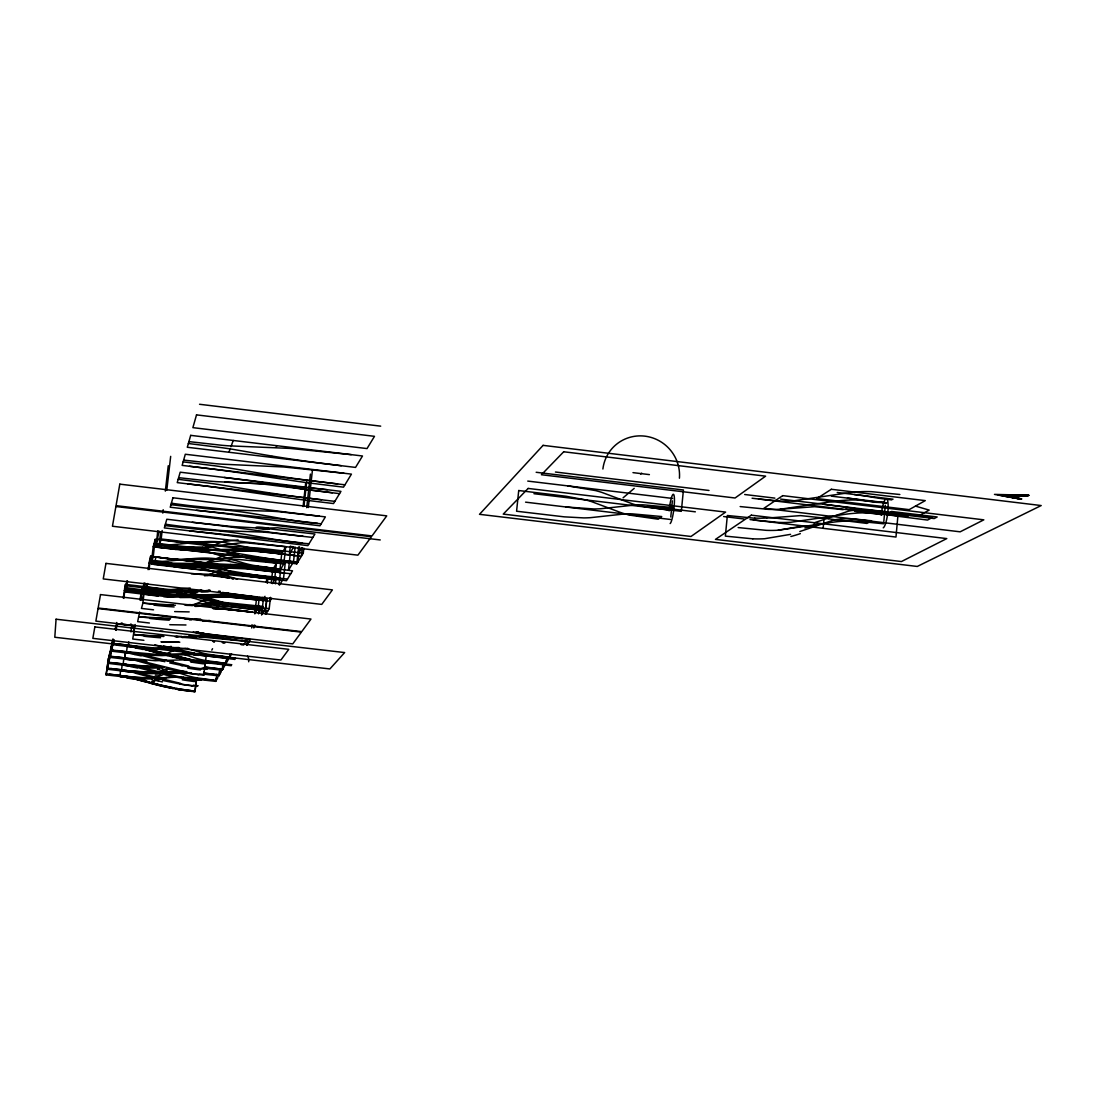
<?xml version="1.0" encoding="UTF-8"?>
<svg xmlns="http://www.w3.org/2000/svg" width="1096" height="1096" viewBox="0 0 1096 1096"><rect width="100%" height="100%" fill="white"/><g stroke="black" fill="none" stroke-linecap="round" stroke-linejoin="round"><path stroke-width="1.5" d="M883.842 521.312L885.308 505.242M823.137 528.313L824.137 517.655M670.779 516.997L672.369 500.858M160.674 531.724L158.92 546.959L211.076 553A109.216 13.001 6.5 0 1 217.241 553.809L242.942 557.343A143.179 18.18 6.4 0 0 249.34 558.179L296.756 563.851L303.277 553.165L303.839 548.096M308.305 507.544L312.401 470.362M247.23 642.092L246.874 645.352L250.381 639.598L205.966 633.913M251.669 627.994L252.039 624.679M254.19 624.898L253.847 627.967L255.368 625.432M261.437 608.718L258.04 608.321L259.259 597.457M258.519 613.815L259.396 606.006L254.834 613.87L256.533 598.553L252.354 598.074M221.611 596.334L262.588 600.498L262.944 597.334M261.601 615.034L263.369 599.142M261.944 614.212L262.807 606.403L221.036 602.129L196.033 604.184M267.273 583.319L267.821 578.51L231.092 574.879A30.154 10.001 5.8 0 0 225.913 574.921L213.747 576.112M266.753 598.553L265.67 608.253L262.424 613.678M265.259 613.856L266.849 599.539L222.269 594.95A86.488 48.964 8.2 0 0 216.652 594.69L173.401 595.608L132.356 591.333M271.26 582.894L272.712 569.783L276.439 563.18L238.394 559.412A31.236 10.481 5.8 0 0 233.023 559.467L202.664 563.002M179.867 597.539L231.325 597.197L269.917 601.17L270.274 597.882M265.903 614.089L269.205 608.664L270.465 597.347M276.439 563.18L274.589 579.798L248.121 576.112A120.861 111.532 0.6 0 1 237.859 573.674L204.157 563.139M275.397 583.839L276.137 577.14L234.996 572.961L208.144 575.236M270.849 569.742L279.823 570.783L281.699 553.809L285.7 546.699L246.23 542.794A32.401 11.001 5.8 0 0 240.654 542.849L209.144 546.589M279.014 584.73L280.727 569.221M285.7 546.699L283.796 563.947L256.341 560.097A125.437 116.053 0.3 0 1 245.696 557.563L210.733 546.603L226.941 539.862M214.885 559.124L242.764 556.727L285.453 561.07L283.535 578.441L279.617 584.976M290.317 546.219L289.426 554.234L293.714 546.836L290.563 546.466M290.399 552.535L288.454 570.249L293.523 561.782L295.153 547.027M296.756 563.851L298.619 547.014M303.085 506.585L305.688 482.994M181.046 549.507L254.395 557.206A242.148 27.893 6.3 0 1 273.055 559.248L297.811 562.138L299.496 546.918M303.962 506.325L306.77 480.966M302.277 547.932L301.345 556.33L276.288 553.357A290.769 39.031 6.3 0 1 257.533 551L221.365 546.219A287.084 33.168 6.5 0 0 203.829 544.013L161.194 538.972L158.92 546.959M306.716 507.667L310.415 474.102M178.511 689.535L178.785 689.59A111.463 46.416 5.7 0 0 189.211 691.055L194.924 691.727L196.691 678.438L195.677 678.342M194.924 691.727L196.691 678.438M197.705 674.492L203.733 675.205L204.116 671.807M204.5 668.409L205.267 661.6M203.733 675.205L206.295 655.134M217.035 608.869L217.967 600.581L216.46 608.814L213.268 608.828M195.746 679.136L215.679 681.356L216.035 678.191M216.898 674.136L216.186 680.493L183.32 677.232M203.445 674.122L218.871 675.862L219.406 671.026M220.118 668.505L219.392 674.972L203.911 673.218M221.502 668.697L221.132 671.958L218.871 675.862M203.924 668.135L222.159 670.19L222.721 665.272M204.404 667.19L222.694 669.259L223.255 664.327M224.886 662.82L224.516 666.135L222.159 670.19M204.582 661.957L225.571 664.299L225.954 660.97M226.886 656.641L226.132 663.34L191.526 659.888A72.528 42.045 7.9 0 0 186.799 659.682M228.379 656.737L228.009 660.107L225.571 664.299M230.023 654.175L229.694 657.203L194.471 653.682M139.617 611.993L137.671 621.638L149.385 623.008M140.795 600.43L142.412 586.401L125.492 584.36L123.232 598.046M144.097 582.976L142.809 594.101L158.084 596.142M142.357 600.43L144.795 586.922L152.906 587.812A148.33 147.755 -6.5 0 1 161.263 589.1L195.732 596.539M145.083 583.099L142.932 603.101L141.439 608.417L153.55 609.828M148.015 569.605L150.645 556.165L161.4 557.672M186.347 595.457L169.099 596.923L145.467 594.251L146.604 584.319M149.097 569.536L150.645 556.165M147.659 583.524L145.467 594.251M204.103 563.687A50.279 43.676 -0.3 0 1 198.02 565.358L177.484 566.769L151.248 563.782L153.207 546.726L155.221 539.342L203.719 545.096M151.248 563.782L153.221 556.672L155.221 539.342M175.552 549.384A158.961 156.961 15 0 1 169.606 548.808L155.947 546.877L157.797 530.779M155.947 546.877L159.016 531.026M162.811 513.12L163.194 509.736M165.332 491.131L168.25 465.759M161.194 538.972L162.167 530.533M166.811 490.09L170.675 456.374M106.107 674.903L108.518 658.08L106.107 674.903L121.834 676.67M107.422 669.272L109.901 652.106L107.422 669.272L124.999 671.286M108.792 663.45L111.326 645.914L108.792 663.45L141.74 667.341L159.043 666.204M110.203 657.422L112.806 639.502L110.203 657.422L146.837 661.573L142.22 661.285M163.729 654.052L145.809 655.216L111.669 651.188L113.08 639.064M113.45 640.516L111.669 651.188M185.964 648.27L161.085 649.243L141.562 648.27L113.189 644.708L113.724 640.078M115.559 629.077L115.929 625.953L115.176 629.2M115.683 630.132L116.724 622.487M116.286 629.94L117.012 623.569M123.875 598.402L125.492 584.36M196.17 590.634L163.441 590.292A154.07 151.933 17.7 0 1 159.934 589.949L144.521 587.936L142.809 594.101L125.561 592.018L126.848 580.894M125.561 592.018L127.574 580.99M120.629 670.163L119.889 676.52L120.19 675.479L124.081 675.999M122.19 664.464L121.451 670.93L121.752 669.848L129.205 671.053M123.821 658.559L123.053 665.149L123.369 664.012L142.096 666.258L159.263 666.669M125.492 652.449L124.725 659.148L125.054 657.984L155.194 660.71L186.813 659.751M124.752 659.025L125.506 652.572M127.328 645.366L126.451 652.942L126.794 651.723L157.482 654.504L189.663 653.545M128.78 641.872L128.246 646.503L128.588 645.243L153.207 647.9L178.922 647.544M131.013 631.967L131.726 625.679L116.409 623.857M133.479 632.461L134.233 625.885M135.151 624.542L132.726 639.023L143.905 640.311M139.904 600.06L142.412 586.401L186.019 591.511M113.189 644.708L114.299 640.009M134.068 625.528L121.67 624.186M228.941 452.251L230.297 448.538M230.982 446.661L233.215 440.469M263.204 476.212L263.684 475.116M271.575 457.361L272.014 456.388M276.192 446.976L276.767 445.702M216.885 602.896L216.542 604.951L218.241 608.801M211.802 650.134L212.542 648.695M209.953 663.518L210.788 661.943M265.739 582.195L267.821 578.51M215.679 681.356L217.871 677.588M231.626 653.86L229.105 658.203L193.992 654.696M262.588 600.498L265.013 596.32M272.37 583.62L276.137 577.14M279.823 570.783L285.453 561.07M258.93 612.993L262.807 606.403M247.121 639.215L243.655 644.982L241.024 644.681M269.917 601.17L271.657 598.265M298.824 552.932L301.962 547.699M248.71 661.779L248.573 658.23A14.234 1.397 56 0 0 247.573 656.203M640.681 474.075L641.722 473.171M623.076 497.831L634.214 488.364M670.04 510.106L673.108 507.749M882.554 514.435L886.609 512.106M920.311 514.942L929.175 510.092L915.461 506.105M179.484 648.051L168.579 652.695M167.935 672.601L159.194 676.287A37.47 33.099 -1.9 0 1 154.687 677.616M207.254 575.441L224.173 568.536A42.771 39.264 12.2 0 1 230.105 567.262M201.116 590.169L192.006 593.895A46.84 40.867 -0.7 0 1 186.361 595.539M167.373 668.3L161.413 670.684M191.896 605.471L211.199 597.43A39.922 36.771 11.8 0 1 216.748 596.238L227.338 595.772L244.805 597.21M204.061 563.604L231.379 552.48A44.361 40.648 12.4 0 1 237.531 551.165L254.93 550.987L281.864 554.042M813.917 522.915L848.578 511.147A55.773 51.512 -22.5 0 1 856.839 509.941L867.621 509.941L886.952 511.955M799.792 531.546L833.823 519.997A54.745 50.58 -22 0 1 841.933 518.819L852.524 518.819L871.526 520.792L866.936 523.422L839.865 520.079M804.519 525.765L778.133 530.217A115.532 112.532 48.6 0 1 766.118 530.327L738.142 527.56M790.558 534.355L764.638 538.725A113.203 110.34 48.6 0 1 752.842 538.807M154.673 677.547L139.398 678.739L144.877 678.89M209.268 590.237L191.019 592.525M230.119 567.276L244.093 566.892L268.246 569.262M238.051 539.876L222.159 541.753M202.719 620.953L209.857 620.583M203.76 620.857L209.336 620.583M740.156 506.571L768.118 509.352A115.45 112.381 47.9 0 0 780.119 509.243L814.616 506.695L843.194 509.667M778.133 530.217L826.754 523.066A259.094 252.518 64.9 0 1 837.604 521.641L843.838 521.121A116.258 113.285 58.7 0 1 855.798 521.011L883.609 523.778M766.611 518.12L800.505 515.613L828.603 518.504M780.119 509.243L828.713 502.119A258.848 252.244 64 0 1 839.55 500.708L845.783 500.201A116.149 113.162 57.9 0 1 857.73 500.091L886.787 502.831L831.357 496.159M173.168 661.189L170.264 661.354M208.473 590.402L210.213 590.306M202.171 604.882L220.063 603.951M205.349 620.733L206.665 620.665M169.606 671.985L162.592 672.369M166.551 677.616L163.797 677.766M188.594 636.118L205.075 635.269M166.277 677.534L177.401 677.109M215.775 542.246L179.21 541.849A172.058 169.25 19.4 0 1 175.292 541.465L158.084 539.205M208.747 559.59L173.552 559.22A165.619 163.057 18.8 0 1 169.784 558.85L162.496 557.933M170.031 671.875L177.059 671.56M163.51 677.684L142.727 677.89L121.697 675.794M161.4 678.657L157.947 678.821M190.512 604.595L184.402 604.855M161.742 678.684L154.509 678.972M202.65 547.082L178.922 546.849L154.057 543.589M173.086 671.807L147.755 672.41L128.396 670.752M170.661 677.383L160.345 677.945M196.417 563.467L173.538 563.234L149.563 560.111M185.197 592.936L160.263 592.415L124.793 587.429M201.965 635.639L203.87 635.557M163.866 667.464L162.318 667.533M173.785 671.78L174.47 671.752M160.153 673.273L189.444 672.684M171.346 677.355L178.84 677.109A68.815 40.141 7.8 0 1 183.306 677.164M149.453 667.683L163.427 667.533M159.852 673.287L155.166 673.396M162.003 667.546L157.358 667.656M158.084 678.04L133.753 677.369M175.168 671.725L181.415 671.519M191.238 573.742L211.062 574.304L229.078 578.25M223.762 565.043L187.443 565.248M155.879 678.89L157.591 678.835L155.262 678.904M262.656 528.217L277.535 527.806L380.244 539.944M225.666 565.289L234.695 565.166M200.774 590.717L164.208 590.278A152.385 150.275 17.3 0 1 155.468 589.593L147.083 588.552L167.209 590.223L200.623 591.114M194.746 605.184L186.306 605.307L192.595 605.54M189.129 618.678L185.142 618.747M181.758 636.379L175.976 636.488M190.183 588.004L151.125 591.182L130.561 589.47M177.607 671.656L183.114 671.656M153.591 673.465L180.991 672.437M153.043 678.945L142.384 678.876M179.812 642.201L160.961 641.818L178.826 642.215M151.563 678.972L152.303 678.958M185.978 624.98L169.77 624.706M155.824 667.67L156.591 667.67M154.413 673.41L148.946 673.451M151.864 678.164L152.604 678.164M156.92 666.82L127.821 664.738M154.728 672.588L126.122 670.547M176.812 677.205L177.497 677.205M242.312 548.945L198.965 550.151L175.538 549.493M220.995 594.347L181.977 595.429L160.893 594.84M189.183 611.897L174.648 611.595M189.855 636.749L185.128 636.735M191.964 636.749L204.87 636.968M155.057 667.67L147.892 667.642M152.906 673.424L147.398 673.424M187.923 636.735L196.718 636.762M200.609 619.089L194.376 619.062M177.853 677.205L180.511 677.246M216.035 596.169L184.265 597.252L163.619 596.662M200.171 605.609L224.913 606.294L267.753 611.047M229.859 566.098L195.759 567.194L173.579 566.55M209.843 591.196L206.391 591.182M230.585 564.495L186.183 565.358L151.769 561.878L164.797 563.358M189.005 619.021L185.06 618.98M178.073 636.666L174.867 636.612M175.922 636.639L177.881 636.666M173.332 605.115L142.932 603.101L151.029 604.101A147.056 145.124 16.7 0 0 159.468 604.773L175.415 605.239M199.157 636.79L249.148 641.626M218.981 591.292L220.392 591.319M148.371 673.382L145.85 673.382M148.919 667.601L140.247 667.245M146.864 673.341L122.259 670.916M160.317 636.283L151.399 635.94M215.35 608.253L233.969 609.842M1028.185 495.611L1016.362 495.639A14.426 2.247 4.6 0 0 1013.882 496.022L1013.156 496.241A25.825 4.014 4.6 0 0 1012.485 496.57L1016.348 497.776A97.695 14.96 4.8 0 1 1021.664 498.927M885.568 502.79L876.266 502.324A11.946 1.822 5 0 1 872.485 501.927L860.004 499.845A53.033 8.001 5.1 0 0 848.249 498.201L847.468 498.105M147.385 667.546L128.013 665.806M145.357 673.287L126.314 671.588M178.648 477.664L209.637 481.117A50.485 7.22 6.6 0 0 216.022 481.624L257.245 483.624A47.484 6.658 6.4 0 1 264.958 484.281L298.235 488.501A168.633 25.016 6.3 0 0 310.853 490.159L339.568 493.638M224.803 482.117L272.931 484.24L327.32 489.734M176.47 595.58L232.653 595.703M224.433 604.019L260.629 607.664M141.905 678.78L139.685 678.671M1028.322 495.543L1010.526 495.598A12.303 1.918 4.6 0 0 1009.005 496.022L1014.814 497.653A123.026 18.714 4.9 0 1 1021.527 498.995M754.815 518.23L727.347 515.504L725.36 536.122L752.842 538.835M151.029 635.927L149.96 635.872M215.83 608.568L219.721 608.801M149.618 635.844L141.302 635.228M1028.733 495.337L998.072 494.83L1009.827 497.214A116.258 17.687 4.8 0 1 1020.993 499.269M235.846 566.276L272.712 569.783M1028.87 495.269L994.469 494.392L1007.402 496.789M144.261 655.12L161.948 655.6L189.197 654.572A77.186 47.512 8.1 0 1 193.978 654.586M136.507 678.547L137.945 678.643L133.712 678.314M222.556 609.047L237.284 610.212M146.385 648.709L156.125 648.887L166.208 647.64A40.881 35.949 -1.4 0 0 171.182 646.339M138.945 678.63L131.287 678.04M138.343 672.999L156.824 671.971A38.1 33.634 -1.8 0 0 161.454 670.752M170.305 565.687C197.554 568.564 224.954 562.467 252.053 566.194M190.54 672.862L185.539 672.56A73.172 45.292 8 0 0 180.963 672.341M189.964 672.725L191.512 672.848M187.567 677.616L193.143 678.095M234.681 594.881L254.587 596.923M257.519 549.534L279.631 551.836M249.354 565.728L265.314 567.317M196.253 661.189L198.157 661.34M190.293 678.52L195.348 678.986M248.176 565.824L219.638 564.056A52.115 6.329 6.5 0 1 213.364 563.55L179.429 559.878M223.981 609.143L243.792 611.239M137.932 634.899L163.948 636.379L149.234 636.023A135.562 134 15 0 1 141.466 635.42L134 634.502L135.424 634.68M193.403 678.109L195.431 678.314M191.553 678.725L193.581 678.917M233.106 595.772L235.654 596.019M140.384 635.146L136.781 634.776M249.176 565.632L270.685 567.934M228.187 609.212L215.707 608.266A27.866 9.001 5.9 0 0 212.501 608.239M184.745 565.139L149.275 561.193C172.086 563.07 194.732 555.617 217.597 558.933C234.708 562.289 251.587 566.906 269.15 567.755M135.055 634.611L137.014 634.803M268.342 552.535L258.683 551.589A35.579 4.384 6.4 0 0 252.697 551.165L219.131 549.904A52.8 6.603 6.5 0 1 212.199 549.466L176.757 545.753A140.576 17.974 6.5 0 1 159.879 543.561M253.875 566.153L236.599 564.687A93.023 52.074 8.4 0 0 230.571 564.399M133.753 678.205L128.575 677.588M134.013 677.397L124.478 676.164M133.507 677.342L127.876 676.643M133.205 678.15L119.916 676.41M254.245 566.427L265.369 567.66M237.065 596.128L248.573 597.416M230.694 609.472L233.749 609.814M222.255 642.544L224.105 642.749M254.436 566.18L272.781 568.509M184.964 565.111L205.103 567.043A50.731 6.097 6.5 0 0 211.761 567.481L243.983 568.769A34.209 4.055 6.4 0 1 249.724 569.194L290.741 573.742M155.385 593.827L125.944 590.36M222.913 642.626L225.009 642.859M196.499 510.27L274.014 518.381A261.848 32.62 6.3 0 1 294.29 520.614L317.689 523.354M182.005 527.532L165.003 525.587M189.512 530.82L263.794 538.602A251.614 30.113 6.3 0 1 283.234 540.739L302.441 542.972M177.155 567.18L245.71 574.373A233.38 25.893 6.3 0 1 263.656 576.345L287.467 579.113M268.684 552.302L295.797 555.672M247.655 597.32L251.19 597.717M236.051 610.349L247.682 611.678M195.266 691.11L193.334 690.891M159.537 544.808L175.853 546.671A239.805 31.4 6.6 0 0 198.034 549.028C231.708 550.411 264.259 559.59 297.811 562.138M154.481 562.536L170.181 564.317A229.941 28.866 6.6 0 0 191.499 566.591C220.83 567.687 249.23 575.345 278.37 578.044M237.106 610.184L240.915 610.623M240.778 610.609L249.217 611.582M247.449 611.664L251.436 612.116M242.476 638.68L209.089 635.338A47.087 24.496 5.3 0 0 205.048 635.187M115.107 629.515L116.258 629.652M112.039 642.818L113.162 642.941M113.491 643.448L128.588 645.243L118.971 644.078M111.765 644.037L113.957 644.284M235.613 658.395L199.157 653.956M234.996 659.436L198.636 654.997M110.586 649.106L112.751 649.366M111.956 649.969L134.644 653.01A121.04 120.546 -18.5 0 1 143.001 654.778L188.786 666.025M117.341 650.586L126.794 651.695M110.312 650.284L111.408 650.408M224.502 663.888L231.818 664.738M210.542 662.422L205.322 661.806M221.186 663.518L196.02 660.381M210.144 663.176L203.897 662.436M231.229 665.724L195.526 661.409M109.189 655.189L110.271 655.312M115.765 656.86L125.054 657.956L110.477 656.257M108.929 656.326L110.011 656.449M222.694 669.259L205.089 666.971M107.833 661.066L108.901 661.189M114.244 662.916L123.369 663.984L109.052 662.327M107.586 662.176L108.641 662.285M217.118 674.711L203.746 672.999M204.103 674.506L199.075 673.917M107.682 668.176L121.752 669.848M110.833 668.546L121.752 669.82M213.953 680.232L195.992 677.725A85.94 73.679 3.1 0 1 188.169 675.876L178.169 672.725M106.353 673.835L120.19 675.479L109.449 674.191M194.184 691.645L190.485 690.549A83.255 26.921 5.9 0 1 179.182 688.959L163.057 685.699M758.5 498.995L780.516 501.064A117.382 114.189 47.9 0 0 792.723 500.968L842.098 493.734A263.218 256.368 63.8 0 1 853.113 492.296L859.456 491.775A118.108 114.998 57.8 0 1 871.608 491.679L899.843 494.502M525.573 502.16L670.533 519.477M170.949 504.694L188.704 506.722A262.3 37.593 6.6 0 0 212.816 509.298C249.45 510.558 284.713 521.134 321.197 523.765M303.277 553.165L257.122 547.959L227.406 546.164A54.266 6.864 6.5 0 1 220.871 545.644L185.553 541.835M282.617 552.179C262.232 551.37 242.709 545.822 222.844 542.219C199.705 539.218 176.826 546.781 153.755 544.712L201.678 550.439M264.835 567.358L276.069 568.673M271.972 568.194L292.522 570.824L286.494 580.702L240.887 575.263A137.493 16.755 6.4 0 1 234.736 574.455L210.007 571.085A105.12 12.042 6.5 0 0 204.075 570.317L153.919 564.522L156.016 557.138L197.39 561.686M284.59 573.016L266.657 570.893A278.562 35.812 6.3 0 1 248.614 568.646L213.843 564.084A276.617 30.784 6.5 0 0 196.992 561.974L153.221 556.672M164.578 565.152L148.768 563.029M257.272 597.238L222.406 592.429M254.984 598.156L259.04 598.635M260.588 598.813L238.106 595.608A107.888 94.051 2.3 0 1 230.311 593.813M127.013 585.839L144.521 587.936M124.492 588.758L129.41 589.333M128.232 589.196L184.361 595.84M124.122 590.36L148.166 593.114M155.55 594.347L148.672 593.443M269.205 608.664L224.529 603.115A50.964 16.906 7.4 0 1 220.173 602.416M258.04 608.321L233.352 604.896A112.628 103.476 1.1 0 1 223.776 602.636L192.334 592.854M259.231 610.061L224.995 605.567L200.979 598.443M252.875 612.28L231.146 609.198A104.243 90.626 2.4 0 1 221.68 606.937L190.608 597.183M121.245 623.021L122.3 623.145M233.215 639.776L209.692 636.598L193.266 631.954M227.297 656.929L208.048 654.23A92.201 79.433 2.9 0 1 199.664 652.243L190.786 649.462M223.79 663.066L204.87 660.409A90.557 77.912 2.9 0 1 196.636 658.463L182.47 653.915M192.704 690.809L191.978 690.727M191.649 691.357L190.923 691.275M894.637 515.367L869.649 512.942A118.217 115.135 58.6 0 0 857.497 513.038L851.154 513.586A263.478 256.642 64.7 0 0 840.125 515.024L790.696 522.285A117.464 114.34 48.5 0 1 778.489 522.395L753.349 519.97M351.241 454.648L289.782 448.401L228.845 445.839A53.992 8.261 6.6 0 1 222.022 445.305L188.909 441.606M343.952 473.225L283.768 466.978L222.269 464.183A52.197 7.713 6.6 0 1 215.665 463.663L183.649 460.101M183.142 461.868L214.926 465.814A81.967 11.659 6.6 0 1 225.639 467.389L261.684 473.527A223.461 34.209 6.3 0 0 315.744 481.267L337.582 483.939M344.939 484.816L182.142 465.389L185.306 454.251L351.446 474.13L343.514 487.158L312.25 483.35A163.167 24.468 6.3 0 1 299.482 481.637L238.243 472.568A285.837 38.291 6.6 0 0 228.9 471.239L226.653 470.938A179.415 24.715 6.6 0 0 211.528 468.937L189.54 466.266M178.169 479.322L208.939 483.13A79.378 10.933 6.6 0 1 219.31 484.638L254.217 490.501A215.898 31.935 6.3 0 0 306.579 497.94L321.498 499.776M334.842 501.365L177.237 482.624L180.196 472.198L340.952 491.364L333.513 503.557L303.236 499.886A157.756 22.879 6.3 0 1 290.878 498.228L231.544 489.528A277.302 36.031 6.6 0 0 222.502 488.254L220.323 487.967A173.922 23.222 6.5 0 0 205.692 486.049L187.635 483.857M319.347 516.175L278.959 511.722A38.689 5.179 6.3 0 0 272.438 511.27L235.818 510.12A57.485 7.836 6.5 0 1 228.269 509.667L189.718 505.64A153.399 21.413 6.5 0 1 171.373 503.215M192.197 522.244L229.009 526.217A56.595 7.467 6.5 0 0 235.832 526.751L266.849 528.573L314.949 534.012L307.88 545.616L258.505 539.684A149.371 19.783 6.4 0 1 251.847 538.794L225.091 535.081A113.628 14.07 6.5 0 0 218.652 534.245L164.332 527.916L166.811 519.244L211.254 524.532A298.386 35.839 6.5 0 1 229.516 526.847L267.205 531.861A304.099 42.703 6.3 0 0 286.755 534.327L303.099 536.287M312.867 537.451L268.397 532.505A37.072 4.754 6.4 0 0 262.149 532.067L227.119 530.861A55.047 7.179 6.5 0 1 219.899 530.395L182.964 526.546A146.713 19.591 6.5 0 1 165.386 524.244M309.017 543.753C274.055 541.191 240.202 531.313 205.103 529.985A250.546 34.291 6.6 0 1 182.005 527.532M277.74 568.865L253.601 565.413A115.984 101.723 1.9 0 1 243.107 562.892L208.61 551.959M191.608 690.686L183.32 689.59M199.541 404.273L380.696 426.152M837.221 492.447L893.048 499.187M891.815 499.899L883.472 498.886A48.183 7.467 4.9 0 1 873.649 497.406L866.58 496.2M632.981 472.636L649.407 474.609M744.691 494.502L774.886 498.132M822.726 504.146L851.537 507.982M555.453 472.02L709.002 490.474M780.599 499.091L932.573 517.367L927.545 520.066L896.542 516.106A68.569 10.385 4.9 0 1 888.746 514.86L858.127 509.078A77.83 11.508 5.2 0 0 851.537 507.982M861.004 510.489L908.105 516.148M536.163 472.28L683.425 489.981L681.328 511.339L533.958 493.707M752.089 498.228L897.912 515.75L895.98 537.04L750.048 519.572M882.198 514.682L854.647 511.27M527.751 481.089L672.601 498.461M188.361 443.51L221.228 447.606A84.68 12.44 6.6 0 1 232.297 449.25L269.52 455.662A231.448 36.702 6.3 0 0 325.375 463.745L341.281 465.718M673.369 507.585L643.037 504.818A81.584 63.952 -4 0 0 634.844 505.009L600.923 508.722A97.941 79.09 -3.7 0 1 594.018 508.969L565.755 506.955M647.763 506.119L695.344 511.818M723.634 516.545L744.074 518.997M669.779 510.339L639.995 505.927A83.392 67.034 -5.1 0 1 632.365 503.831L601.992 492.447A94.79 74.569 -2.7 0 0 595.553 490.583L567.892 485.898M224.228 477.445L255.519 481.445A106.86 14.81 6.5 0 1 263.054 482.555L298.331 488.309A86.954 12.618 6.3 0 0 308.716 489.83L332.335 492.775M202.144 667.971L207.267 668.574L206.884 669.3L200.746 668.574M196.116 679.657L201.048 680.232L194.773 680.205M193.252 685.192L198.102 685.767L191.937 685.726M190.553 691.22L189.827 691.138M189.457 691.096L182.991 690.233M854.25 494.502L855.058 494.611A59.554 9.028 5.1 0 1 866.648 496.187M214.391 641.735L213.117 641.571M130.712 677.862L123.779 677.04M130.534 624.131L131.328 624.227M131.726 625.679L133.972 625.98M128.561 645.38L134.794 646.119M128.273 646.366L131.52 646.804M126.492 652.805L134.37 653.956M125.013 658.107L132.767 659.244A118.889 118.409 -19.7 0 1 140.973 660.97L185.95 672.012M123.725 664.19L130.958 665.258A116.82 116.327 -20.8 0 1 139.014 666.943M122.108 670.012L126.629 670.505M124.985 676.122L120.149 675.588L127.602 676.67A111.203 110.737 -22.5 0 1 133.945 677.945L144.22 680.643M120.683 676.52L123.382 676.876M153.207 546.726L161.961 547.932M125.807 659.285L132.465 660.203M123.875 665.121L126.67 665.505M124.122 665.286L128.013 665.683M122.492 671.067L125.876 671.41M120.916 676.657L127.383 677.506M124.437 664.162L126.451 664.423M122.793 669.985L124.78 670.245M129.794 666.053L130.671 666.176M121.93 676.684L124.711 677.081M126.41 677.41L127.616 677.465M130.438 646.791L132.52 646.941M125.41 671.464L126.314 671.464M125.341 676.287L126.218 676.41M162.633 547.781L185.265 550.041L204.486 548.425A52.197 45.224 0 0 0 210.829 546.794M130.794 645.53L132.849 645.832M126.999 670.67L127.876 670.793M132.493 647.078L136.301 647.544M182.785 690.206L178.785 689.59M183.114 689.562L179.1 688.932M133.794 646.106L135.726 646.27M133.465 647.229L136.26 647.668M190.718 660.669L183.183 659.354M178.867 689.603L162.838 686.466M193.745 654.244L154.837 644.832M128.109 671.766L128.958 671.903M126.684 676.52L127.52 676.657A111.093 110.628 -22.4 0 1 133.945 677.945L145.439 680.986M178.223 689.494L176.251 689.165M194.239 653.189L163.482 645.955M135.685 646.407L136.63 646.421A123.3 122.793 -17.2 0 1 145.138 648.216M191.211 659.628L156.153 651.147M178.538 688.836L176.538 688.48M191.348 660.614L174.442 657.463L144.741 649.421M188.416 666.793L169.661 662.929M182.881 678.493L164.756 674.78M195.485 566.659L171.031 563.481A134.945 16.563 6.5 0 1 154.81 561.385M180.566 683.356L137.137 672.697A114.806 114.327 -21.9 0 0 129.205 671.081M191.718 659.819L146.617 648.695M183.21 677.78L139.028 666.916M174.565 688.124L155.536 683.794M172.949 688.562L150.741 683.356M206.528 634.022L200.924 632.858M205.815 633.885L201.459 632.981M1021.13 499.201L1018.17 498.625A124.41 18.906 4.9 0 0 1008.347 496.844M232.174 578.962L233.284 579.181M220.241 602.334L202.924 598.279M167.304 590.265L195.595 596.882M183.046 659.08L172.236 656.682M139.247 661.505L162.468 667.765M137.329 667.464L160.139 673.615M135.479 673.204L157.893 679.26M162.085 686.288L161.057 686.041M143.261 649.065L167.373 655.449M141.247 655.34L164.866 661.724M198.924 632.392L196.335 631.775M198.664 632.337L196.362 631.775M167.167 668.971L185.594 672.739A117.615 49.553 5.7 0 0 197.746 674.341M162.441 680.411L180.251 684.041A113.491 47.429 5.7 0 0 191.978 685.575M160.797 685.986L137.507 679.698M161.523 685.329L162.29 685.507M161.002 685.206L158.413 684.548M146.659 648.572L145.11 648.325A123.273 122.779 -17.3 0 0 136.589 646.585M136.726 679.506L133.781 678.78L142.357 681M157.975 684.438L148.467 681.835M202.185 568.112L235.462 578.62A111.792 97.736 2.1 0 0 237.503 579.195M149.727 649.503L156.166 651.284M218.474 591.374L219.474 591.648M155.139 683.685L154.344 683.479M143.179 681.233L144.001 681.465M150.947 682.534L151.796 682.767M149.056 682.877L149.892 683.109M144.836 681.698L145.672 681.931M145.056 680.876L146.946 681.411M145.891 681.109L149.262 682.055M226.324 592.676L228.338 593.265M187.101 648.229L188.95 648.846M839.358 520.299A117.82 17.81 5 0 1 827.946 518.682M766.597 517.997A113.655 110.477 45.6 0 1 754.815 518.079M800.34 533.642A117.45 91.804 -25 0 1 790.887 536.492M160.907 594.731A142.946 140.713 12.4 0 1 155.564 594.224M220.995 594.265A143.384 110.764 3.4 0 1 234.681 594.799M185.991 591.621A96.297 90.557 -4.6 0 1 192.293 592.977M184.32 596.005A91.256 82.666 -3 0 1 190.553 597.347M213.967 608.417A83.556 47.539 8.2 0 1 215.816 608.486M169.25 620.185A188.06 91.817 6.9 0 1 149.823 618.445M191.8 619.24A50.087 2.891 1.4 0 1 189.814 619.226M196.28 604.375A45.758 11.796 -0.4 0 1 190.677 604.8M191.403 619.802A83.529 28.167 0 0 1 189.416 619.87M191.293 592.676A44.347 11.412 1.6 0 1 185.388 593.114M197.362 561.81A103.202 97.27 -4.9 0 1 204.13 563.262M179.347 592.717A202.198 100.435 6.9 0 1 158.495 590.854M207.802 591.388A53.663 2.699 1.5 0 1 201.65 591.333M208.404 575.441A49.115 13.042 -0.5 0 1 204.473 575.77M209.076 591.648A89.721 30.948 0 0 1 201.061 591.991M202.952 563.166A47.566 12.618 1.5 0 1 196.622 563.659M209.432 546.767A49.361 13.316 1.5 0 1 202.856 547.274M215.159 559.344A50.991 13.755 -0.5 0 1 208.911 559.823M186.936 560.289A209.98 106.189 7 0 1 165.291 558.344M229.818 565.947A97.147 58.088 8.5 0 1 235.818 566.139M201.637 550.617A101.312 92.16 -3.4 0 1 208.555 552.124M203.692 545.219A107.038 101.01 -5 0 1 210.706 546.726M242.312 548.849A158.879 123.615 3.1 0 1 257.519 549.439M222.433 541.986A53.005 14.536 -0.5 0 1 215.939 542.493M170.318 565.577A153.234 151.152 13.9 0 1 164.592 565.029M234.695 565.07A153.358 119.012 3.2 0 1 249.367 565.646M195.444 566.838A97.722 88.762 -3.2 0 1 202.13 568.276M175.963 590.936A194.773 96.654 7 0 1 155.851 589.141M216.008 596.032A90.338 54.553 8.4 0 1 221.598 596.197M195.814 596.731A52.005 12.755 12.2 0 1 201.294 598.32M202.774 606.088A86.516 29.496 0 0 1 195.033 606.417M220.036 603.869A51.033 26.907 5.2 0 1 224.42 603.923M202.13 590.415A47.388 12.385 -0.5 0 1 196.321 590.854M201.431 605.814A51.813 2.795 1.5 0 1 195.513 605.773M174.127 606.937A194.869 95.941 6.9 0 1 154.015 605.129M197.157 595.539A86.584 10.796 12.6 0 1 205.281 597.539M602.896 469.006A38.894 38.086 47.3 0 1 644.886 436.153A38.894 38.086 47.3 0 1 679.424 478.226M881.28 515.202A14.741 3.083 -82.9 0 1 885.911 498.803A14.741 3.083 -82.9 0 1 887.883 511.462A14.741 3.083 -82.9 0 1 883.239 527.834M814.465 525.053A119.711 93.585 -25.3 0 1 804.834 527.943M856.675 510.435A120.094 17.152 5.2 0 1 845.811 508.941M669.081 510.873A14.823 2.274 -83.1 0 1 673.013 494.378A14.823 2.274 -83.1 0 1 674.067 507.092A14.823 2.274 -83.1 0 1 670.135 523.559M160.591 637.776A185.21 89.543 6.9 0 1 144.275 636.269M189.183 637.228A79.611 26.468 0 0 1 182.046 637.53M186.471 636.516A48.347 2.288 1.1 0 1 183.744 636.502M163.057 631.351A175.415 24.687 2.1 0 1 160.413 631.269M214.515 641.749A96.517 32.579 5.8 0 1 213.405 641.612M202.185 634.31A129.643 99.517 3.7 0 1 204.007 634.324M136.205 648.106A120.848 120.108 -9.6 0 1 143.206 649.517M172.305 654.97A126.574 61.171 17.6 0 1 167.551 653.75M203.582 663.847A122.053 53.471 5.5 0 1 190.677 661.97M205.116 662.628A90.954 31.099 5.7 0 1 191.129 660.6M198.458 655.408A104.874 38.018 5.7 0 1 193.513 654.641M198.993 654.271A96.914 33.044 5.8 0 1 194.033 653.504M195.869 660.696A95.092 32.25 5.8 0 1 190.992 659.943M195.321 661.984A131.369 57.129 5.6 0 1 190.457 661.244M189.677 653.613A73.857 42.58 7.9 0 1 194.471 653.75M201.938 668.779A89.283 30.373 5.7 0 1 188.197 666.793M134.274 654.518A118.669 117.943 -10.6 0 1 141.11 655.874M169.716 661.244A124.341 60.307 17.6 0 1 165.058 660.052M200.431 669.957A119.793 52.266 5.5 0 1 187.772 668.122M168.62 652.764A40.155 35.346 -1.5 0 1 163.756 654.12M167.113 670.547A122.204 62.582 17.8 0 1 162.29 669.327M132.548 659.833A116.683 116.19 -31.2 0 1 139.329 661.189M198.883 674.711A87.666 29.674 5.7 0 1 185.375 672.752M127.191 677.958A110.682 110.025 -14 0 1 133.575 679.232M127.424 677.246A110.641 110.162 -31.9 0 1 133.739 678.506M158.536 680.534A96.475 49.32 3.1 0 1 153.084 680.671M160.742 678.849A92.393 38.675 2.1 0 1 158.605 678.945M178.511 671.286A66.582 35.784 8.6 0 1 186.909 671.615M154.194 681.863A117.875 28.633 16.7 0 1 151.782 681.191M195.924 680.438A86.105 29.003 5.7 0 1 182.648 678.52M130.602 666.642A114.532 113.847 -12.3 0 1 137.219 667.957M164.825 673.163A120.135 58.677 17.6 0 1 160.317 672.012M194.471 681.548A115.505 50.005 5.5 0 1 182.237 679.78M159.852 669.382A99.763 50.717 3.2 0 1 157.427 669.423M181.429 671.588A70.007 40.62 7.8 0 1 184.416 671.643M160.769 674.999A98.092 50.005 3.1 0 1 155.221 675.136M163.003 673.287A93.941 39.196 2.1 0 1 160.838 673.382M181.059 665.601A67.747 36.332 8.6 0 1 182.868 665.615M162.386 681.931A118.121 60.883 17.8 0 1 157.728 680.753M128.999 671.615A112.683 112.203 -31.7 0 1 135.548 672.917M193.06 685.959A84.598 28.359 5.8 0 1 180.018 684.082M1021.267 499.132A103.627 15.81 4.8 0 0 1012.663 497.502L1001.662 495.255L1028.596 495.406L1005.279 495.693L1015.348 497.899A121.108 18.413 4.8 0 1 1021.404 499.064M56.074 619.213L54.8 637.255L329.896 668.944L344.637 652.558L56.074 619.213M518.723 490.529L516.586 511.229L564.221 516.846L583.798 517.901A96.133 77.474 -3.4 0 0 590.593 517.655L623.871 514.024A80.118 62.719 -3.8 0 1 631.926 513.832L661.71 516.545L658.244 519.216L630.926 515.298A83.323 66.883 -4.9 0 1 621.5 512.832L591.635 501.653A93.092 73.131 -2.4 0 0 585.319 499.845L566.303 496.283L518.723 490.529M94.845 626.926L92.845 638.351L280.919 660.025L288.769 649.325L94.845 626.926M98.051 608.568L95.859 621.117L292.755 643.886L301.386 632.132L98.051 608.568M100.503 594.58L98.147 608.02L301.756 631.625L310.99 619.048L100.503 594.58M105.956 563.385L103.243 578.921L321.745 604.403L332.417 589.881L105.956 563.385M115.888 506.516L112.45 526.244L357.899 555.165L371.421 536.739L115.888 506.516M119.807 484.144L116.053 505.653L372.024 535.93L386.751 515.86L119.807 484.144M172.921 497.776L170.223 507.229L226.899 513.846A118.409 15.289 6.5 0 1 233.612 514.736L261.519 518.655A156.112 21.619 6.4 0 0 268.465 519.572L319.964 525.792L325.389 516.887L298.126 513.627A318.731 46.909 6.3 0 1 277.726 511.037L238.394 505.749A310.593 38.84 6.5 0 0 219.323 503.324L172.921 497.776M190.69 435.359L187.293 447.264L355.542 467.417L362.502 455.991L190.69 435.359M196.513 414.877L192.882 427.646L367.023 448.579L374.49 436.331L196.513 414.877M543.082 445.36L479.514 514.325L917.27 566.454L1041.2 505.544L543.082 445.36M528.149 488.432L503.256 514.106L691.001 536.478L725.607 512.092L528.149 488.432M563.7 451.771L541.438 474.732L735.073 497.995L765.611 476.157L563.7 451.771M751.322 515.175L715.469 539.383L901.419 561.549L946.78 538.588L751.322 515.175M782.722 495.639L763.953 508.27L960.151 531.82L983.824 519.833L782.722 495.639M831.343 489.282L816.89 498.529L909.159 509.64L925.271 500.612L831.343 489.282M891.706 511.503L888.883 513.106L934.203 518.559L937.176 516.97L891.706 511.503M170.455 618.733L155.043 618.281A142.083 140.315 16 0 1 146.891 617.651L139.069 616.678L170.455 618.665M258.93 528.546A6.686 0.877 6.4 0 0 269.274 529.012A6.686 0.877 6.4 0 0 259.738 527.108A6.686 0.877 6.4 0 0 258.93 528.546"/></g></svg>
